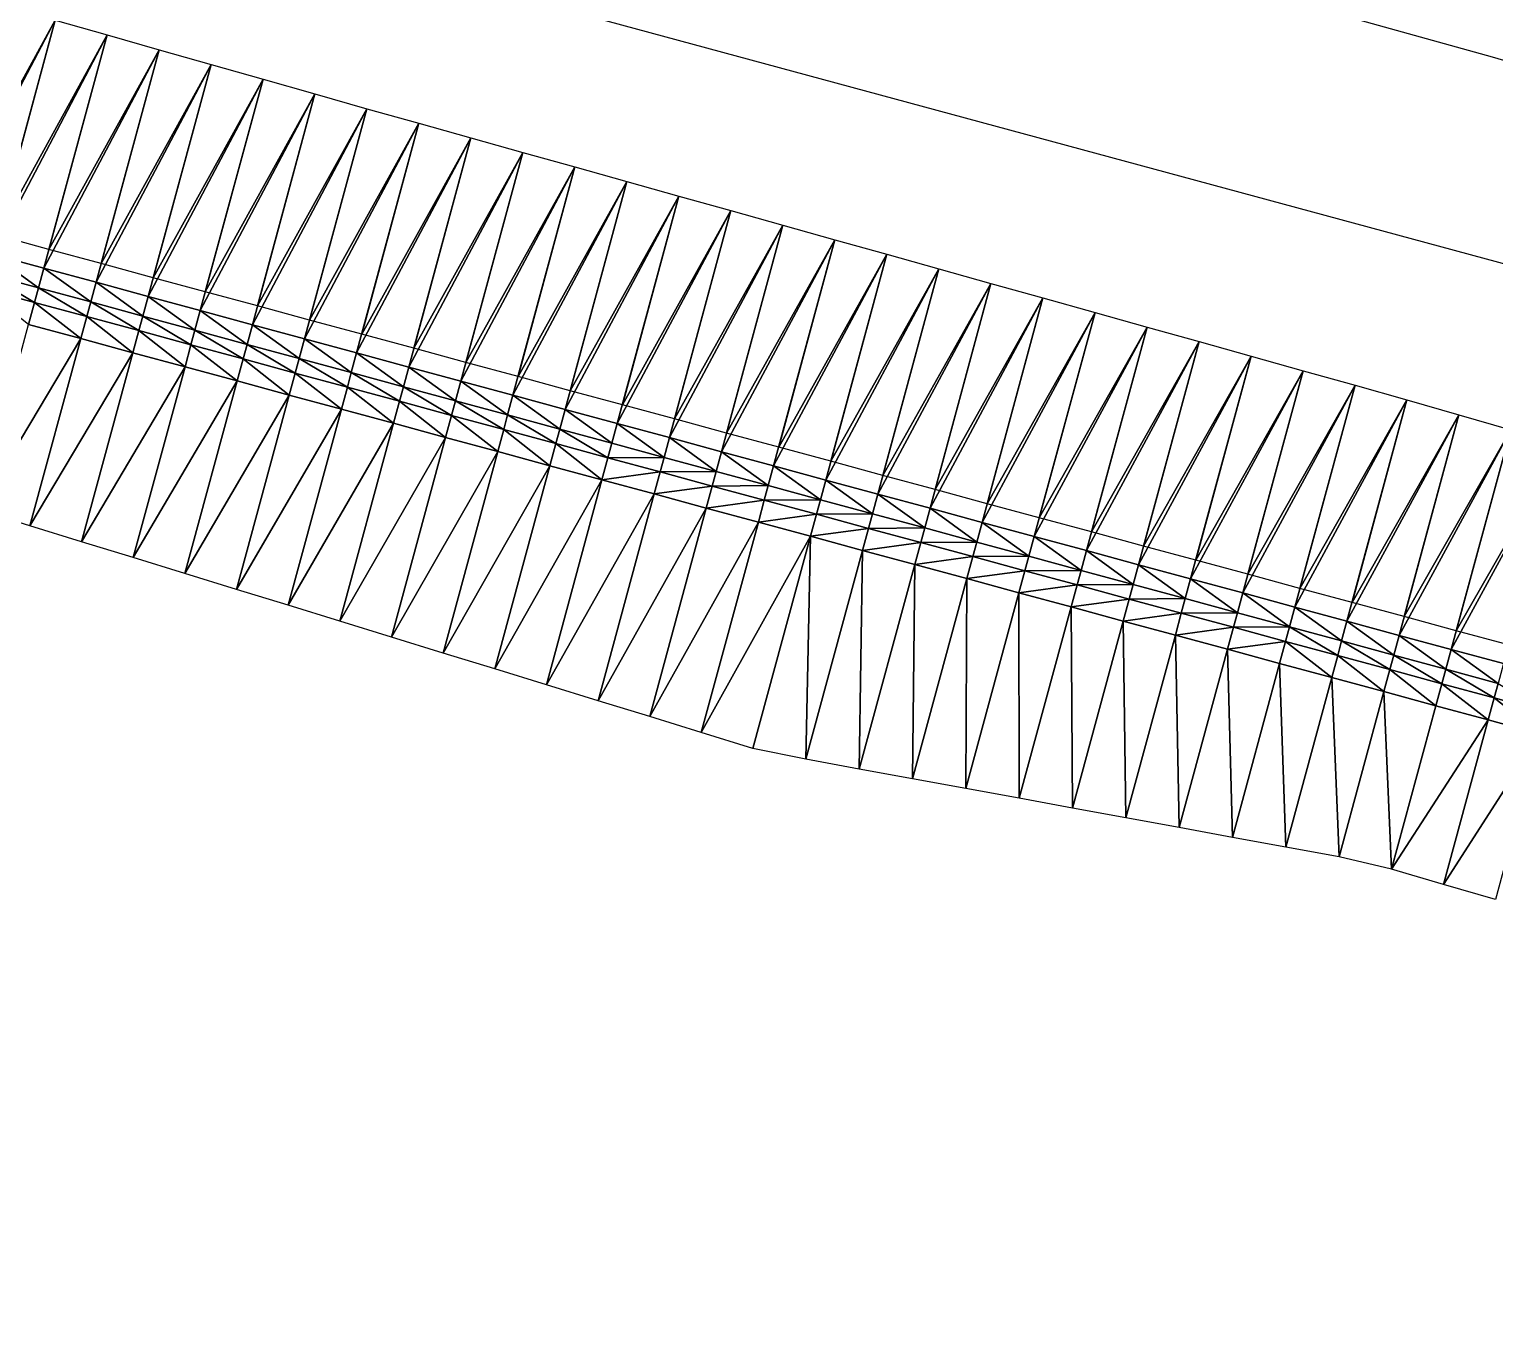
# Model space of a CAD drawing. Header units: metres. Extents: x 1882598 to 1885460, y 3171405 to 3171756.
# Drawn here: x 1883946.74 to 1883973.87, y 3171624.14 to 3171648.08 of the extents above; entities that cross this region are included whole.
import ezdxf

# ---------------------------------------------------------------- set-up
doc = ezdxf.new("R2010")
doc.units = ezdxf.units.M
doc.header["$MEASUREMENT"] = 0
doc.layers.add('00DR-R_HTA_Cl A', color=7, linetype='Continuous', true_color=0xcc0000)
doc.layers.add('Triangles surfaces projet', color=7, linetype='Continuous', true_color=0x848484)
doc.layers.add('Route - 27-28_RD561 IndG - Axe', color=1, linetype='Continuous')

msp = doc.modelspace()

# ---------------------------------------------------------------- linework, layer by layer
at = {"layer": '00DR-R_HTA_Cl A'}
msp.add_polyline3d([(1884140.277, 3171610.57, 149.882), (1884136.851, 3171603.855, 149.912), (1884134.819, 3171602.511, 149.943), (1884132.256, 3171602.571, 150.138), (1884128.626, 3171603.053, 150.295), (1884107.67, 3171608.875, 150.512), (1884091.849, 3171613.414, 150.792), (1884073.796, 3171618.552, 150.837), (1884047.812, 3171625.888, 151.097), (1884023.878, 3171632.74, 151.242), (1884015.443, 3171635.257, 151.2), (1884008.357, 3171637.466, 151.195), (1884002.02, 3171639.346, 151.252), (1883996.948, 3171640.747, 151.278), (1883973.83, 3171647.563, 151.576), (1883938.033, 3171657.516, 151.837), (1883928.705, 3171660.207, 152.712)], dxfattribs=at)
at = {"layer": 'Route - 27-28_RD561 IndG - Axe'}
msp.add_line((1883921.327, 3171658.024), (1884164.823, 3171592.026), dxfattribs=at)
at = {"layer": 'Triangles surfaces projet'}
for points in [[(1883945.075, 3171644.178, 151.781), (1883946.252, 3171648.52, 151.894), (1883947.214, 3171648.247, 151.886), (1883945.075, 3171644.178, 151.781)], [(1883947.214, 3171648.247, 152.236), (1883945.169, 3171644.524, 152.14), (1883946.252, 3171648.52, 152.244), (1883947.214, 3171648.247, 152.236)], [(1883945.075, 3171644.178, 151.781), (1883947.214, 3171648.247, 151.886), (1883946.041, 3171643.916, 151.774), (1883945.075, 3171644.178, 151.781)], [(1883946.134, 3171644.263, 152.133), (1883945.169, 3171644.524, 152.14), (1883947.214, 3171648.247, 152.236), (1883946.134, 3171644.263, 152.133)], [(1883946.041, 3171643.916, 151.774), (1883947.214, 3171648.247, 151.886), (1883948.177, 3171647.974, 151.879), (1883946.041, 3171643.916, 151.774)], [(1883948.177, 3171647.974, 152.229), (1883946.134, 3171644.263, 152.133), (1883947.214, 3171648.247, 152.236), (1883948.177, 3171647.974, 152.229)], [(1883947.006, 3171643.655, 151.767), (1883946.041, 3171643.916, 151.774), (1883948.177, 3171647.974, 151.879), (1883947.006, 3171643.655, 151.767)], [(1883947.1, 3171644.001, 152.126), (1883946.134, 3171644.263, 152.133), (1883948.177, 3171647.974, 152.229), (1883947.1, 3171644.001, 152.126)], [(1883948.177, 3171647.974, 151.879), (1883949.139, 3171647.701, 151.871), (1883947.006, 3171643.655, 151.767), (1883948.177, 3171647.974, 151.879)], [(1883949.139, 3171647.701, 152.221), (1883947.1, 3171644.001, 152.126), (1883948.177, 3171647.974, 152.229), (1883949.139, 3171647.701, 152.221)], [(1883947.006, 3171643.655, 151.767), (1883949.139, 3171647.701, 151.871), (1883947.971, 3171643.393, 151.76), (1883947.006, 3171643.655, 151.767)], [(1883948.065, 3171643.739, 152.119), (1883947.1, 3171644.001, 152.126), (1883949.139, 3171647.701, 152.221), (1883948.065, 3171643.739, 152.119)], [(1883947.971, 3171643.393, 151.76), (1883949.139, 3171647.701, 151.871), (1883950.101, 3171647.428, 151.864), (1883947.971, 3171643.393, 151.76)], [(1883950.101, 3171647.428, 152.214), (1883948.065, 3171643.739, 152.119), (1883949.139, 3171647.701, 152.221), (1883950.101, 3171647.428, 152.214)], [(1883948.936, 3171643.131, 151.753), (1883947.971, 3171643.393, 151.76), (1883950.101, 3171647.428, 151.864), (1883948.936, 3171643.131, 151.753)], [(1883949.03, 3171643.478, 152.112), (1883948.065, 3171643.739, 152.119), (1883950.101, 3171647.428, 152.214), (1883949.03, 3171643.478, 152.112)], [(1883948.936, 3171643.131, 151.753), (1883950.101, 3171647.428, 151.864), (1883951.063, 3171647.155, 151.857), (1883948.936, 3171643.131, 151.753)], [(1883951.063, 3171647.155, 152.207), (1883949.03, 3171643.478, 152.112), (1883950.101, 3171647.428, 152.214), (1883951.063, 3171647.155, 152.207)], [(1883948.936, 3171643.131, 151.753), (1883951.063, 3171647.155, 151.857), (1883949.901, 3171642.87, 151.746), (1883948.936, 3171643.131, 151.753)], [(1883949.995, 3171643.216, 152.105), (1883949.03, 3171643.478, 152.112), (1883951.063, 3171647.155, 152.207), (1883949.995, 3171643.216, 152.105)], [(1883949.901, 3171642.87, 151.746), (1883951.063, 3171647.155, 151.857), (1883952.025, 3171646.882, 151.849), (1883949.901, 3171642.87, 151.746)], [(1883952.025, 3171646.882, 152.199), (1883949.995, 3171643.216, 152.105), (1883951.063, 3171647.155, 152.207), (1883952.025, 3171646.882, 152.199)], [(1883950.866, 3171642.608, 151.739), (1883949.901, 3171642.87, 151.746), (1883952.025, 3171646.882, 151.849), (1883950.866, 3171642.608, 151.739)], [(1883950.96, 3171642.955, 152.098), (1883949.995, 3171643.216, 152.105), (1883952.025, 3171646.882, 152.199), (1883950.96, 3171642.955, 152.098)], [(1883952.987, 3171646.609, 151.842), (1883950.866, 3171642.608, 151.739), (1883952.025, 3171646.882, 151.849), (1883952.987, 3171646.609, 151.842)], [(1883952.987, 3171646.609, 152.192), (1883950.96, 3171642.955, 152.098), (1883952.025, 3171646.882, 152.199), (1883952.987, 3171646.609, 152.192)], [(1883952.987, 3171646.609, 151.842), (1883951.832, 3171642.347, 151.732), (1883950.866, 3171642.608, 151.739), (1883952.987, 3171646.609, 151.842)], [(1883951.926, 3171642.693, 152.091), (1883950.96, 3171642.955, 152.098), (1883952.987, 3171646.609, 152.192), (1883951.926, 3171642.693, 152.091)], [(1883952.987, 3171646.609, 151.842), (1883953.95, 3171646.34, 151.835), (1883951.832, 3171642.347, 151.732), (1883952.987, 3171646.609, 151.842)], [(1883953.95, 3171646.34, 152.185), (1883951.926, 3171642.693, 152.091), (1883952.987, 3171646.609, 152.192), (1883953.95, 3171646.34, 152.185)], [(1883953.95, 3171646.34, 151.835), (1883952.797, 3171642.085, 151.725), (1883951.832, 3171642.347, 151.732), (1883953.95, 3171646.34, 151.835)], [(1883952.891, 3171642.431, 152.083), (1883951.926, 3171642.693, 152.091), (1883953.95, 3171646.34, 152.185), (1883952.891, 3171642.431, 152.083)], [(1883954.913, 3171646.07, 151.827), (1883952.797, 3171642.085, 151.725), (1883953.95, 3171646.34, 151.835), (1883954.913, 3171646.07, 151.827)], [(1883954.913, 3171646.07, 152.177), (1883952.891, 3171642.431, 152.083), (1883953.95, 3171646.34, 152.185), (1883954.913, 3171646.07, 152.177)], [(1883953.762, 3171641.823, 151.717), (1883952.797, 3171642.085, 151.725), (1883954.913, 3171646.07, 151.827), (1883953.762, 3171641.823, 151.717)], [(1883953.856, 3171642.17, 152.076), (1883952.891, 3171642.431, 152.083), (1883954.913, 3171646.07, 152.177), (1883953.856, 3171642.17, 152.076)], [(1883955.876, 3171645.8, 151.82), (1883953.762, 3171641.823, 151.717), (1883954.913, 3171646.07, 151.827), (1883955.876, 3171645.8, 151.82)], [(1883955.876, 3171645.8, 152.17), (1883953.856, 3171642.17, 152.076), (1883954.913, 3171646.07, 152.177), (1883955.876, 3171645.8, 152.17)], [(1883953.762, 3171641.823, 151.717), (1883955.876, 3171645.8, 151.82), (1883954.727, 3171641.562, 151.71), (1883953.762, 3171641.823, 151.717)], [(1883954.821, 3171641.908, 152.069), (1883953.856, 3171642.17, 152.076), (1883955.876, 3171645.8, 152.17), (1883954.821, 3171641.908, 152.069)], [(1883954.727, 3171641.562, 151.71), (1883955.876, 3171645.8, 151.82), (1883956.839, 3171645.531, 151.813), (1883954.727, 3171641.562, 151.71)], [(1883956.839, 3171645.531, 152.163), (1883954.821, 3171641.908, 152.069), (1883955.876, 3171645.8, 152.17), (1883956.839, 3171645.531, 152.163)], [(1883955.692, 3171641.3, 151.703), (1883954.727, 3171641.562, 151.71), (1883956.839, 3171645.531, 151.813), (1883955.692, 3171641.3, 151.703)], [(1883955.786, 3171641.647, 152.062), (1883954.821, 3171641.908, 152.069), (1883956.839, 3171645.531, 152.163), (1883955.786, 3171641.647, 152.062)], [(1883956.839, 3171645.531, 151.813), (1883957.802, 3171645.261, 151.806), (1883955.692, 3171641.3, 151.703), (1883956.839, 3171645.531, 151.813)], [(1883957.802, 3171645.261, 152.156), (1883955.786, 3171641.647, 152.062), (1883956.839, 3171645.531, 152.163), (1883957.802, 3171645.261, 152.156)], [(1883956.657, 3171641.039, 151.696), (1883955.692, 3171641.3, 151.703), (1883957.802, 3171645.261, 151.806), (1883956.657, 3171641.039, 151.696)], [(1883956.751, 3171641.385, 152.055), (1883955.786, 3171641.647, 152.062), (1883957.802, 3171645.261, 152.156), (1883956.751, 3171641.385, 152.055)], [(1883957.802, 3171645.261, 151.806), (1883958.765, 3171644.991, 151.798), (1883956.657, 3171641.039, 151.696), (1883957.802, 3171645.261, 151.806)], [(1883958.765, 3171644.991, 152.148), (1883956.751, 3171641.385, 152.055), (1883957.802, 3171645.261, 152.156), (1883958.765, 3171644.991, 152.148)], [(1883958.765, 3171644.991, 151.798), (1883957.623, 3171640.777, 151.689), (1883956.657, 3171641.039, 151.696), (1883958.765, 3171644.991, 151.798)], [(1883957.717, 3171641.123, 152.048), (1883956.751, 3171641.385, 152.055), (1883958.765, 3171644.991, 152.148), (1883957.717, 3171641.123, 152.048)], [(1883957.623, 3171640.777, 151.689), (1883958.765, 3171644.991, 151.798), (1883959.728, 3171644.722, 151.791), (1883957.623, 3171640.777, 151.689)], [(1883959.728, 3171644.722, 152.141), (1883957.717, 3171641.123, 152.048), (1883958.765, 3171644.991, 152.148), (1883959.728, 3171644.722, 152.141)], [(1883958.588, 3171640.515, 151.682), (1883957.623, 3171640.777, 151.689), (1883959.728, 3171644.722, 151.791), (1883958.588, 3171640.515, 151.682)], [(1883958.682, 3171640.862, 152.041), (1883957.717, 3171641.123, 152.048), (1883959.728, 3171644.722, 152.141), (1883958.682, 3171640.862, 152.041)], [(1883960.691, 3171644.452, 151.784), (1883958.588, 3171640.515, 151.682), (1883959.728, 3171644.722, 151.791), (1883960.691, 3171644.452, 151.784)], [(1883960.691, 3171644.452, 152.134), (1883958.682, 3171640.862, 152.041), (1883959.728, 3171644.722, 152.141), (1883960.691, 3171644.452, 152.134)], [(1883959.553, 3171640.254, 151.675), (1883958.588, 3171640.515, 151.682), (1883960.691, 3171644.452, 151.784), (1883959.553, 3171640.254, 151.675)], [(1883959.647, 3171640.6, 152.034), (1883958.682, 3171640.862, 152.041), (1883960.691, 3171644.452, 152.134), (1883959.647, 3171640.6, 152.034)], [(1883959.553, 3171640.254, 151.675), (1883960.691, 3171644.452, 151.784), (1883961.654, 3171644.182, 151.776), (1883959.553, 3171640.254, 151.675)], [(1883961.654, 3171644.182, 152.126), (1883959.647, 3171640.6, 152.034), (1883960.691, 3171644.452, 152.134), (1883961.654, 3171644.182, 152.126)], [(1883960.518, 3171639.992, 151.668), (1883959.553, 3171640.254, 151.675), (1883961.654, 3171644.182, 151.776), (1883960.518, 3171639.992, 151.668)], [(1883960.612, 3171640.339, 152.027), (1883959.647, 3171640.6, 152.034), (1883961.654, 3171644.182, 152.126), (1883960.612, 3171640.339, 152.027)], [(1883961.654, 3171644.182, 151.776), (1883962.617, 3171643.913, 151.769), (1883960.518, 3171639.992, 151.668), (1883961.654, 3171644.182, 151.776)], [(1883962.617, 3171643.913, 152.119), (1883960.612, 3171640.339, 152.027), (1883961.654, 3171644.182, 152.126), (1883962.617, 3171643.913, 152.119)], [(1883946.041, 3171643.916, 151.774), (1883946.907, 3171643.289, 151.757), (1883945.942, 3171643.551, 151.765), (1883946.041, 3171643.916, 151.774)], [(1883947.006, 3171643.655, 151.767), (1883946.907, 3171643.289, 151.757), (1883946.041, 3171643.916, 151.774), (1883947.006, 3171643.655, 151.767)], [(1883960.518, 3171639.992, 151.668), (1883962.617, 3171643.913, 151.769), (1883961.483, 3171639.73, 151.661), (1883960.518, 3171639.992, 151.668)], [(1883961.577, 3171640.077, 152.02), (1883960.612, 3171640.339, 152.027), (1883962.617, 3171643.913, 152.119), (1883961.577, 3171640.077, 152.02)], [(1883961.483, 3171639.73, 151.661), (1883962.617, 3171643.913, 151.769), (1883963.58, 3171643.643, 151.762), (1883961.483, 3171639.73, 151.661)], [(1883963.58, 3171643.643, 152.112), (1883961.577, 3171640.077, 152.02), (1883962.617, 3171643.913, 152.119), (1883963.58, 3171643.643, 152.112)], [(1883946.907, 3171643.289, 151.757), (1883947.006, 3171643.655, 151.767), (1883947.872, 3171643.028, 151.75), (1883946.907, 3171643.289, 151.757)], [(1883947.971, 3171643.393, 151.76), (1883947.872, 3171643.028, 151.75), (1883947.006, 3171643.655, 151.767), (1883947.971, 3171643.393, 151.76)], [(1883963.58, 3171643.643, 151.762), (1883962.449, 3171639.469, 151.654), (1883961.483, 3171639.73, 151.661), (1883963.58, 3171643.643, 151.762)], [(1883962.542, 3171639.815, 152.013), (1883961.577, 3171640.077, 152.02), (1883963.58, 3171643.643, 152.112), (1883962.542, 3171639.815, 152.013)], [(1883963.58, 3171643.643, 151.762), (1883964.543, 3171643.373, 151.755), (1883962.449, 3171639.469, 151.654), (1883963.58, 3171643.643, 151.762)], [(1883964.543, 3171643.373, 152.105), (1883962.542, 3171639.815, 152.013), (1883963.58, 3171643.643, 152.112), (1883964.543, 3171643.373, 152.105)], [(1883945.869, 3171643.281, 152.044), (1883945.942, 3171643.551, 151.765), (1883946.834, 3171643.02, 152.037), (1883945.869, 3171643.281, 152.044)], [(1883946.907, 3171643.289, 151.757), (1883946.834, 3171643.02, 152.037), (1883945.942, 3171643.551, 151.765), (1883946.907, 3171643.289, 151.757)], [(1883946.907, 3171643.289, 151.757), (1883947.799, 3171642.758, 152.03), (1883946.834, 3171643.02, 152.037), (1883946.907, 3171643.289, 151.757)], [(1883947.799, 3171642.758, 152.03), (1883946.907, 3171643.289, 151.757), (1883947.872, 3171643.028, 151.75), (1883947.799, 3171642.758, 152.03)], [(1883947.971, 3171643.393, 151.76), (1883948.837, 3171642.766, 151.743), (1883947.872, 3171643.028, 151.75), (1883947.971, 3171643.393, 151.76)], [(1883948.837, 3171642.766, 151.743), (1883947.971, 3171643.393, 151.76), (1883948.936, 3171643.131, 151.753), (1883948.837, 3171642.766, 151.743)], [(1883963.414, 3171639.207, 151.647), (1883962.449, 3171639.469, 151.654), (1883964.543, 3171643.373, 151.755), (1883963.414, 3171639.207, 151.647)], [(1883963.508, 3171639.554, 152.006), (1883962.542, 3171639.815, 152.013), (1883964.543, 3171643.373, 152.105), (1883963.508, 3171639.554, 152.006)], [(1883964.543, 3171643.373, 151.755), (1883965.506, 3171643.104, 151.747), (1883963.414, 3171639.207, 151.647), (1883964.543, 3171643.373, 151.755)], [(1883965.506, 3171643.104, 152.097), (1883963.508, 3171639.554, 152.006), (1883964.543, 3171643.373, 152.105), (1883965.506, 3171643.104, 152.097)], [(1883945.869, 3171643.281, 152.044), (1883946.834, 3171643.02, 152.037), (1883946.723, 3171642.612, 152.318), (1883945.869, 3171643.281, 152.044)], [(1883947.688, 3171642.35, 152.311), (1883946.723, 3171642.612, 152.318), (1883946.834, 3171643.02, 152.037), (1883947.688, 3171642.35, 152.311)], [(1883947.688, 3171642.35, 152.311), (1883946.834, 3171643.02, 152.037), (1883947.799, 3171642.758, 152.03), (1883947.688, 3171642.35, 152.311)], [(1883948.764, 3171642.497, 152.023), (1883947.799, 3171642.758, 152.03), (1883947.872, 3171643.028, 151.75), (1883948.764, 3171642.497, 152.023)], [(1883948.764, 3171642.497, 152.023), (1883947.872, 3171643.028, 151.75), (1883948.837, 3171642.766, 151.743), (1883948.764, 3171642.497, 152.023)], [(1883949.802, 3171642.505, 151.736), (1883948.837, 3171642.766, 151.743), (1883948.936, 3171643.131, 151.753), (1883949.802, 3171642.505, 151.736)], [(1883949.901, 3171642.87, 151.746), (1883949.802, 3171642.505, 151.736), (1883948.936, 3171643.131, 151.753), (1883949.901, 3171642.87, 151.746)], [(1883963.414, 3171639.207, 151.647), (1883965.506, 3171643.104, 151.747), (1883964.379, 3171638.946, 151.64), (1883963.414, 3171639.207, 151.647)], [(1883964.473, 3171639.292, 151.999), (1883963.508, 3171639.554, 152.006), (1883965.506, 3171643.104, 152.097), (1883964.473, 3171639.292, 151.999)], [(1883965.506, 3171643.104, 151.747), (1883966.469, 3171642.834, 151.74), (1883964.379, 3171638.946, 151.64), (1883965.506, 3171643.104, 151.747)], [(1883966.469, 3171642.834, 152.09), (1883964.473, 3171639.292, 151.999), (1883965.506, 3171643.104, 152.097), (1883966.469, 3171642.834, 152.09)], [(1883947.688, 3171642.35, 152.311), (1883947.799, 3171642.758, 152.03), (1883948.653, 3171642.089, 152.304), (1883947.688, 3171642.35, 152.311)], [(1883948.653, 3171642.089, 152.304), (1883947.799, 3171642.758, 152.03), (1883948.764, 3171642.497, 152.023), (1883948.653, 3171642.089, 152.304)], [(1883949.729, 3171642.235, 152.015), (1883948.764, 3171642.497, 152.023), (1883948.837, 3171642.766, 151.743), (1883949.729, 3171642.235, 152.015)], [(1883949.729, 3171642.235, 152.015), (1883948.837, 3171642.766, 151.743), (1883949.802, 3171642.505, 151.736), (1883949.729, 3171642.235, 152.015)], [(1883949.802, 3171642.505, 151.736), (1883949.901, 3171642.87, 151.746), (1883950.767, 3171642.243, 151.729), (1883949.802, 3171642.505, 151.736)], [(1883949.901, 3171642.87, 151.746), (1883950.866, 3171642.608, 151.739), (1883950.767, 3171642.243, 151.729), (1883949.901, 3171642.87, 151.746)], [(1883966.469, 3171642.834, 151.74), (1883965.344, 3171638.684, 151.633), (1883964.379, 3171638.946, 151.64), (1883966.469, 3171642.834, 151.74)], [(1883965.438, 3171639.031, 151.992), (1883964.473, 3171639.292, 151.999), (1883966.469, 3171642.834, 152.09), (1883965.438, 3171639.031, 151.992)], [(1883967.432, 3171642.564, 151.733), (1883965.344, 3171638.684, 151.633), (1883966.469, 3171642.834, 151.74), (1883967.432, 3171642.564, 151.733)], [(1883967.432, 3171642.564, 152.083), (1883965.438, 3171639.031, 151.992), (1883966.469, 3171642.834, 152.09), (1883967.432, 3171642.564, 152.083)], [(1883945.792, 3171639.176, 154.687), (1883946.723, 3171642.612, 152.318), (1883947.688, 3171642.35, 152.311), (1883945.792, 3171639.176, 154.687)], [(1883948.653, 3171642.089, 152.304), (1883948.764, 3171642.497, 152.023), (1883949.619, 3171641.827, 152.297), (1883948.653, 3171642.089, 152.304)], [(1883949.729, 3171642.235, 152.015), (1883949.619, 3171641.827, 152.297), (1883948.764, 3171642.497, 152.023), (1883949.729, 3171642.235, 152.015)], [(1883949.802, 3171642.505, 151.736), (1883950.694, 3171641.974, 152.008), (1883949.729, 3171642.235, 152.015), (1883949.802, 3171642.505, 151.736)], [(1883950.694, 3171641.974, 152.008), (1883949.802, 3171642.505, 151.736), (1883950.767, 3171642.243, 151.729), (1883950.694, 3171641.974, 152.008)], [(1883951.733, 3171641.981, 151.722), (1883950.767, 3171642.243, 151.729), (1883950.866, 3171642.608, 151.739), (1883951.733, 3171641.981, 151.722)], [(1883950.866, 3171642.608, 151.739), (1883951.832, 3171642.347, 151.732), (1883951.733, 3171641.981, 151.722), (1883950.866, 3171642.608, 151.739)], [(1883965.344, 3171638.684, 151.633), (1883967.432, 3171642.564, 151.733), (1883966.309, 3171638.422, 151.625), (1883965.344, 3171638.684, 151.633)], [(1883966.403, 3171638.769, 151.984), (1883965.438, 3171639.031, 151.992), (1883967.432, 3171642.564, 152.083), (1883966.403, 3171638.769, 151.984)], [(1883967.432, 3171642.564, 151.733), (1883968.395, 3171642.295, 151.725), (1883966.309, 3171638.422, 151.625), (1883967.432, 3171642.564, 151.733)], [(1883968.395, 3171642.295, 152.075), (1883966.403, 3171638.769, 151.984), (1883967.432, 3171642.564, 152.083), (1883968.395, 3171642.295, 152.075)], [(1883947.688, 3171642.35, 152.311), (1883946.748, 3171638.882, 154.703), (1883945.792, 3171639.176, 154.687), (1883947.688, 3171642.35, 152.311)], [(1883947.688, 3171642.35, 152.311), (1883948.653, 3171642.089, 152.304), (1883946.748, 3171638.882, 154.703), (1883947.688, 3171642.35, 152.311)], [(1883950.584, 3171641.565, 152.29), (1883949.619, 3171641.827, 152.297), (1883949.729, 3171642.235, 152.015), (1883950.584, 3171641.565, 152.29)], [(1883949.729, 3171642.235, 152.015), (1883950.694, 3171641.974, 152.008), (1883950.584, 3171641.565, 152.29), (1883949.729, 3171642.235, 152.015)], [(1883950.694, 3171641.974, 152.008), (1883950.767, 3171642.243, 151.729), (1883951.66, 3171641.712, 152.001), (1883950.694, 3171641.974, 152.008)], [(1883950.767, 3171642.243, 151.729), (1883951.733, 3171641.981, 151.722), (1883951.66, 3171641.712, 152.001), (1883950.767, 3171642.243, 151.729)], [(1883952.698, 3171641.72, 151.715), (1883951.733, 3171641.981, 151.722), (1883951.832, 3171642.347, 151.732), (1883952.698, 3171641.72, 151.715)], [(1883951.832, 3171642.347, 151.732), (1883952.797, 3171642.085, 151.725), (1883952.698, 3171641.72, 151.715), (1883951.832, 3171642.347, 151.732)], [(1883968.395, 3171642.295, 151.725), (1883967.274, 3171638.161, 151.618), (1883966.309, 3171638.422, 151.625), (1883968.395, 3171642.295, 151.725)], [(1883967.368, 3171638.507, 151.977), (1883966.403, 3171638.769, 151.984), (1883968.395, 3171642.295, 152.075), (1883967.368, 3171638.507, 151.977)], [(1883969.358, 3171642.025, 151.718), (1883967.274, 3171638.161, 151.618), (1883968.395, 3171642.295, 151.725), (1883969.358, 3171642.025, 151.718)], [(1883969.358, 3171642.025, 152.068), (1883967.368, 3171638.507, 151.977), (1883968.395, 3171642.295, 152.075), (1883969.358, 3171642.025, 152.068)], [(1883947.704, 3171638.587, 154.718), (1883946.748, 3171638.882, 154.703), (1883948.653, 3171642.089, 152.304), (1883947.704, 3171638.587, 154.718)], [(1883949.619, 3171641.827, 152.297), (1883947.704, 3171638.587, 154.718), (1883948.653, 3171642.089, 152.304), (1883949.619, 3171641.827, 152.297)], [(1883951.549, 3171641.304, 152.283), (1883950.584, 3171641.565, 152.29), (1883950.694, 3171641.974, 152.008), (1883951.549, 3171641.304, 152.283)], [(1883951.549, 3171641.304, 152.283), (1883950.694, 3171641.974, 152.008), (1883951.66, 3171641.712, 152.001), (1883951.549, 3171641.304, 152.283)], [(1883952.625, 3171641.45, 151.994), (1883951.66, 3171641.712, 152.001), (1883951.733, 3171641.981, 151.722), (1883952.625, 3171641.45, 151.994)], [(1883952.625, 3171641.45, 151.994), (1883951.733, 3171641.981, 151.722), (1883952.698, 3171641.72, 151.715), (1883952.625, 3171641.45, 151.994)], [(1883953.663, 3171641.458, 151.708), (1883952.698, 3171641.72, 151.715), (1883952.797, 3171642.085, 151.725), (1883953.663, 3171641.458, 151.708)], [(1883952.797, 3171642.085, 151.725), (1883953.762, 3171641.823, 151.717), (1883953.663, 3171641.458, 151.708), (1883952.797, 3171642.085, 151.725)], [(1883967.274, 3171638.161, 151.618), (1883969.358, 3171642.025, 151.718), (1883968.24, 3171637.899, 151.611), (1883967.274, 3171638.161, 151.618)], [(1883968.333, 3171638.246, 151.97), (1883967.368, 3171638.507, 151.977), (1883969.358, 3171642.025, 152.068), (1883968.333, 3171638.246, 151.97)], [(1883969.358, 3171642.025, 151.718), (1883970.321, 3171641.755, 151.711), (1883968.24, 3171637.899, 151.611), (1883969.358, 3171642.025, 151.718)], [(1883970.321, 3171641.755, 152.061), (1883968.333, 3171638.246, 151.97), (1883969.358, 3171642.025, 152.068), (1883970.321, 3171641.755, 152.061)], [(1883949.619, 3171641.827, 152.297), (1883948.661, 3171638.292, 154.734), (1883947.704, 3171638.587, 154.718), (1883949.619, 3171641.827, 152.297)], [(1883950.584, 3171641.565, 152.29), (1883948.661, 3171638.292, 154.734), (1883949.619, 3171641.827, 152.297), (1883950.584, 3171641.565, 152.29)], [(1883952.514, 3171641.042, 152.276), (1883951.549, 3171641.304, 152.283), (1883951.66, 3171641.712, 152.001), (1883952.514, 3171641.042, 152.276)], [(1883952.625, 3171641.45, 151.994), (1883952.514, 3171641.042, 152.276), (1883951.66, 3171641.712, 152.001), (1883952.625, 3171641.45, 151.994)], [(1883952.625, 3171641.45, 151.994), (1883952.698, 3171641.72, 151.715), (1883953.59, 3171641.189, 151.987), (1883952.625, 3171641.45, 151.994)], [(1883953.59, 3171641.189, 151.987), (1883952.698, 3171641.72, 151.715), (1883953.663, 3171641.458, 151.708), (1883953.59, 3171641.189, 151.987)], [(1883953.663, 3171641.458, 151.708), (1883953.762, 3171641.823, 151.717), (1883954.628, 3171641.197, 151.701), (1883953.663, 3171641.458, 151.708)], [(1883954.727, 3171641.562, 151.71), (1883954.628, 3171641.197, 151.701), (1883953.762, 3171641.823, 151.717), (1883954.727, 3171641.562, 151.71)], [(1883968.24, 3171637.899, 151.611), (1883970.321, 3171641.755, 151.711), (1883969.205, 3171637.638, 151.604), (1883968.24, 3171637.899, 151.611)], [(1883969.299, 3171637.984, 151.963), (1883968.333, 3171638.246, 151.97), (1883970.321, 3171641.755, 152.061), (1883969.299, 3171637.984, 151.963)], [(1883971.284, 3171641.486, 151.704), (1883969.205, 3171637.638, 151.604), (1883970.321, 3171641.755, 151.711), (1883971.284, 3171641.486, 151.704)], [(1883971.284, 3171641.486, 152.054), (1883969.299, 3171637.984, 151.963), (1883970.321, 3171641.755, 152.061), (1883971.284, 3171641.486, 152.054)], [(1883948.661, 3171638.292, 154.734), (1883950.584, 3171641.565, 152.29), (1883949.617, 3171637.998, 154.75), (1883948.661, 3171638.292, 154.734)], [(1883951.549, 3171641.304, 152.283), (1883949.617, 3171637.998, 154.75), (1883950.584, 3171641.565, 152.29), (1883951.549, 3171641.304, 152.283)], [(1883953.479, 3171640.781, 152.269), (1883952.514, 3171641.042, 152.276), (1883952.625, 3171641.45, 151.994), (1883953.479, 3171640.781, 152.269)], [(1883952.625, 3171641.45, 151.994), (1883953.59, 3171641.189, 151.987), (1883953.479, 3171640.781, 152.269), (1883952.625, 3171641.45, 151.994)], [(1883953.663, 3171641.458, 151.708), (1883954.555, 3171640.927, 151.98), (1883953.59, 3171641.189, 151.987), (1883953.663, 3171641.458, 151.708)], [(1883953.663, 3171641.458, 151.708), (1883954.628, 3171641.197, 151.701), (1883954.555, 3171640.927, 151.98), (1883953.663, 3171641.458, 151.708)], [(1883954.628, 3171641.197, 151.701), (1883954.727, 3171641.562, 151.71), (1883955.593, 3171640.935, 151.694), (1883954.628, 3171641.197, 151.701)], [(1883955.593, 3171640.935, 151.694), (1883954.727, 3171641.562, 151.71), (1883955.692, 3171641.3, 151.703), (1883955.593, 3171640.935, 151.694)], [(1883970.17, 3171637.376, 151.597), (1883969.205, 3171637.638, 151.604), (1883971.284, 3171641.486, 151.704), (1883970.17, 3171637.376, 151.597)], [(1883970.264, 3171637.723, 151.956), (1883969.299, 3171637.984, 151.963), (1883971.284, 3171641.486, 152.054), (1883970.264, 3171637.723, 151.956)], [(1883972.246, 3171641.213, 151.696), (1883970.17, 3171637.376, 151.597), (1883971.284, 3171641.486, 151.704), (1883972.246, 3171641.213, 151.696)], [(1883972.246, 3171641.213, 152.046), (1883970.264, 3171637.723, 151.956), (1883971.284, 3171641.486, 152.054), (1883972.246, 3171641.213, 152.046)], [(1883951.549, 3171641.304, 152.283), (1883950.573, 3171637.703, 154.766), (1883949.617, 3171637.998, 154.75), (1883951.549, 3171641.304, 152.283)], [(1883950.573, 3171637.703, 154.766), (1883951.549, 3171641.304, 152.283), (1883952.514, 3171641.042, 152.276), (1883950.573, 3171637.703, 154.766)], [(1883953.59, 3171641.189, 151.987), (1883954.445, 3171640.519, 152.261), (1883953.479, 3171640.781, 152.269), (1883953.59, 3171641.189, 151.987)], [(1883954.445, 3171640.519, 152.261), (1883953.59, 3171641.189, 151.987), (1883954.555, 3171640.927, 151.98), (1883954.445, 3171640.519, 152.261)], [(1883954.555, 3171640.927, 151.98), (1883954.628, 3171641.197, 151.701), (1883955.52, 3171640.666, 151.973), (1883954.555, 3171640.927, 151.98)], [(1883955.52, 3171640.666, 151.973), (1883954.628, 3171641.197, 151.701), (1883955.593, 3171640.935, 151.694), (1883955.52, 3171640.666, 151.973)], [(1883955.593, 3171640.935, 151.694), (1883955.692, 3171641.3, 151.703), (1883956.559, 3171640.673, 151.687), (1883955.593, 3171640.935, 151.694)], [(1883956.657, 3171641.039, 151.696), (1883956.559, 3171640.673, 151.687), (1883955.692, 3171641.3, 151.703), (1883956.657, 3171641.039, 151.696)], [(1883971.135, 3171637.114, 151.59), (1883970.17, 3171637.376, 151.597), (1883972.246, 3171641.213, 151.696), (1883971.135, 3171637.114, 151.59)], [(1883971.229, 3171637.461, 151.949), (1883970.264, 3171637.723, 151.956), (1883972.246, 3171641.213, 152.046), (1883971.229, 3171637.461, 151.949)], [(1883971.135, 3171637.114, 151.59), (1883972.246, 3171641.213, 151.696), (1883973.207, 3171640.935, 151.689), (1883971.135, 3171637.114, 151.59)], [(1883973.207, 3171640.935, 152.039), (1883971.229, 3171637.461, 151.949), (1883972.246, 3171641.213, 152.046), (1883973.207, 3171640.935, 152.039)], [(1883952.514, 3171641.042, 152.276), (1883951.529, 3171637.409, 154.781), (1883950.573, 3171637.703, 154.766), (1883952.514, 3171641.042, 152.276)], [(1883952.514, 3171641.042, 152.276), (1883953.479, 3171640.781, 152.269), (1883951.529, 3171637.409, 154.781), (1883952.514, 3171641.042, 152.276)], [(1883954.445, 3171640.519, 152.261), (1883954.555, 3171640.927, 151.98), (1883955.41, 3171640.257, 152.254), (1883954.445, 3171640.519, 152.261)], [(1883954.555, 3171640.927, 151.98), (1883955.52, 3171640.666, 151.973), (1883955.41, 3171640.257, 152.254), (1883954.555, 3171640.927, 151.98)], [(1883955.52, 3171640.666, 151.973), (1883955.593, 3171640.935, 151.694), (1883956.485, 3171640.404, 151.966), (1883955.52, 3171640.666, 151.973)], [(1883956.559, 3171640.673, 151.687), (1883956.485, 3171640.404, 151.966), (1883955.593, 3171640.935, 151.694), (1883956.559, 3171640.673, 151.687)], [(1883957.524, 3171640.412, 151.68), (1883956.559, 3171640.673, 151.687), (1883956.657, 3171641.039, 151.696), (1883957.524, 3171640.412, 151.68)], [(1883957.524, 3171640.412, 151.68), (1883956.657, 3171641.039, 151.696), (1883957.623, 3171640.777, 151.689), (1883957.524, 3171640.412, 151.68)], [(1883971.135, 3171637.114, 151.59), (1883973.207, 3171640.935, 151.689), (1883972.1, 3171636.853, 151.583), (1883971.135, 3171637.114, 151.59)], [(1883972.194, 3171637.199, 151.942), (1883971.229, 3171637.461, 151.949), (1883973.207, 3171640.935, 152.039), (1883972.194, 3171637.199, 151.942)], [(1883974.168, 3171640.658, 151.681), (1883972.1, 3171636.853, 151.583), (1883973.207, 3171640.935, 151.689), (1883974.168, 3171640.658, 151.681)], [(1883974.168, 3171640.658, 152.031), (1883972.194, 3171637.199, 151.942), (1883973.207, 3171640.935, 152.039), (1883974.168, 3171640.658, 152.031)], [(1883952.486, 3171637.114, 154.797), (1883951.529, 3171637.409, 154.781), (1883953.479, 3171640.781, 152.269), (1883952.486, 3171637.114, 154.797)], [(1883954.445, 3171640.519, 152.261), (1883952.486, 3171637.114, 154.797), (1883953.479, 3171640.781, 152.269), (1883954.445, 3171640.519, 152.261)], [(1883956.375, 3171639.996, 152.247), (1883955.41, 3171640.257, 152.254), (1883955.52, 3171640.666, 151.973), (1883956.375, 3171639.996, 152.247)], [(1883955.52, 3171640.666, 151.973), (1883956.485, 3171640.404, 151.966), (1883956.375, 3171639.996, 152.247), (1883955.52, 3171640.666, 151.973)], [(1883956.485, 3171640.404, 151.966), (1883956.559, 3171640.673, 151.687), (1883957.451, 3171640.142, 151.959), (1883956.485, 3171640.404, 151.966)], [(1883957.451, 3171640.142, 151.959), (1883956.559, 3171640.673, 151.687), (1883957.524, 3171640.412, 151.68), (1883957.451, 3171640.142, 151.959)], [(1883957.524, 3171640.412, 151.68), (1883957.623, 3171640.777, 151.689), (1883958.489, 3171640.15, 151.673), (1883957.524, 3171640.412, 151.68)], [(1883958.588, 3171640.515, 151.682), (1883958.489, 3171640.15, 151.673), (1883957.623, 3171640.777, 151.689), (1883958.588, 3171640.515, 151.682)], [(1883974.168, 3171640.658, 151.681), (1883973.065, 3171636.591, 151.576), (1883972.1, 3171636.853, 151.583), (1883974.168, 3171640.658, 151.681)], [(1883973.159, 3171636.938, 151.935), (1883972.194, 3171637.199, 151.942), (1883974.168, 3171640.658, 152.031), (1883973.159, 3171636.938, 151.935)], [(1883974.168, 3171640.658, 151.681), (1883975.129, 3171640.38, 151.674), (1883973.065, 3171636.591, 151.576), (1883974.168, 3171640.658, 151.681)], [(1883975.129, 3171640.38, 152.024), (1883973.159, 3171636.938, 151.935), (1883974.168, 3171640.658, 152.031), (1883975.129, 3171640.38, 152.024)], [(1883954.445, 3171640.519, 152.261), (1883953.442, 3171636.82, 154.813), (1883952.486, 3171637.114, 154.797), (1883954.445, 3171640.519, 152.261)], [(1883954.445, 3171640.519, 152.261), (1883955.41, 3171640.257, 152.254), (1883953.442, 3171636.82, 154.813), (1883954.445, 3171640.519, 152.261)], [(1883956.375, 3171639.996, 152.247), (1883956.485, 3171640.404, 151.966), (1883957.34, 3171639.734, 152.24), (1883956.375, 3171639.996, 152.247)], [(1883956.485, 3171640.404, 151.966), (1883957.451, 3171640.142, 151.959), (1883957.34, 3171639.734, 152.24), (1883956.485, 3171640.404, 151.966)], [(1883957.524, 3171640.412, 151.68), (1883958.489, 3171640.15, 151.673), (1883957.451, 3171640.142, 151.959), (1883957.524, 3171640.412, 151.68)], [(1883958.588, 3171640.515, 151.682), (1883959.454, 3171639.889, 151.666), (1883958.489, 3171640.15, 151.673), (1883958.588, 3171640.515, 151.682)], [(1883959.553, 3171640.254, 151.675), (1883959.454, 3171639.889, 151.666), (1883958.588, 3171640.515, 151.682), (1883959.553, 3171640.254, 151.675)], [(1883975.129, 3171640.38, 151.674), (1883974.031, 3171636.33, 151.569), (1883973.065, 3171636.591, 151.576), (1883975.129, 3171640.38, 151.674)], [(1883974.125, 3171636.676, 151.928), (1883973.159, 3171636.938, 151.935), (1883975.129, 3171640.38, 152.024), (1883974.125, 3171636.676, 151.928)], [(1883954.398, 3171636.525, 154.828), (1883953.442, 3171636.82, 154.813), (1883955.41, 3171640.257, 152.254), (1883954.398, 3171636.525, 154.828)], [(1883954.398, 3171636.525, 154.828), (1883955.41, 3171640.257, 152.254), (1883956.375, 3171639.996, 152.247), (1883954.398, 3171636.525, 154.828)], [(1883957.34, 3171639.734, 152.24), (1883957.451, 3171640.142, 151.959), (1883958.416, 3171639.881, 151.952), (1883957.34, 3171639.734, 152.24)], [(1883958.416, 3171639.881, 151.952), (1883957.451, 3171640.142, 151.959), (1883958.489, 3171640.15, 151.673), (1883958.416, 3171639.881, 151.952)], [(1883958.416, 3171639.881, 151.952), (1883958.489, 3171640.15, 151.673), (1883959.454, 3171639.889, 151.666), (1883958.416, 3171639.881, 151.952)], [(1883960.419, 3171639.627, 151.658), (1883959.454, 3171639.889, 151.666), (1883959.553, 3171640.254, 151.675), (1883960.419, 3171639.627, 151.658)], [(1883960.419, 3171639.627, 151.658), (1883959.553, 3171640.254, 151.675), (1883960.518, 3171639.992, 151.668), (1883960.419, 3171639.627, 151.658)], [(1883955.354, 3171636.23, 154.844), (1883954.398, 3171636.525, 154.828), (1883956.375, 3171639.996, 152.247), (1883955.354, 3171636.23, 154.844)], [(1883957.34, 3171639.734, 152.24), (1883955.354, 3171636.23, 154.844), (1883956.375, 3171639.996, 152.247), (1883957.34, 3171639.734, 152.24)], [(1883958.416, 3171639.881, 151.952), (1883958.305, 3171639.473, 152.233), (1883957.34, 3171639.734, 152.24), (1883958.416, 3171639.881, 151.952)], [(1883958.305, 3171639.473, 152.233), (1883958.416, 3171639.881, 151.952), (1883959.381, 3171639.619, 151.945), (1883958.305, 3171639.473, 152.233)], [(1883959.454, 3171639.889, 151.666), (1883959.381, 3171639.619, 151.945), (1883958.416, 3171639.881, 151.952), (1883959.454, 3171639.889, 151.666)], [(1883960.419, 3171639.627, 151.658), (1883959.381, 3171639.619, 151.945), (1883959.454, 3171639.889, 151.666), (1883960.419, 3171639.627, 151.658)], [(1883960.419, 3171639.627, 151.658), (1883960.518, 3171639.992, 151.668), (1883961.384, 3171639.365, 151.651), (1883960.419, 3171639.627, 151.658)], [(1883961.483, 3171639.73, 151.661), (1883961.384, 3171639.365, 151.651), (1883960.518, 3171639.992, 151.668), (1883961.483, 3171639.73, 151.661)], [(1883956.311, 3171635.936, 154.86), (1883955.354, 3171636.23, 154.844), (1883957.34, 3171639.734, 152.24), (1883956.311, 3171635.936, 154.86)], [(1883956.311, 3171635.936, 154.86), (1883957.34, 3171639.734, 152.24), (1883958.305, 3171639.473, 152.233), (1883956.311, 3171635.936, 154.86)], [(1883959.381, 3171639.619, 151.945), (1883959.27, 3171639.211, 152.226), (1883958.305, 3171639.473, 152.233), (1883959.381, 3171639.619, 151.945)], [(1883959.27, 3171639.211, 152.226), (1883959.381, 3171639.619, 151.945), (1883960.346, 3171639.357, 151.938), (1883959.27, 3171639.211, 152.226)], [(1883960.346, 3171639.357, 151.938), (1883959.381, 3171639.619, 151.945), (1883960.419, 3171639.627, 151.658), (1883960.346, 3171639.357, 151.938)], [(1883960.419, 3171639.627, 151.658), (1883961.384, 3171639.365, 151.651), (1883960.346, 3171639.357, 151.938), (1883960.419, 3171639.627, 151.658)], [(1883962.35, 3171639.104, 151.644), (1883961.384, 3171639.365, 151.651), (1883961.483, 3171639.73, 151.661), (1883962.35, 3171639.104, 151.644)], [(1883962.449, 3171639.469, 151.654), (1883962.35, 3171639.104, 151.644), (1883961.483, 3171639.73, 151.661), (1883962.449, 3171639.469, 151.654)], [(1883958.305, 3171639.473, 152.233), (1883957.267, 3171635.641, 154.875), (1883956.311, 3171635.936, 154.86), (1883958.305, 3171639.473, 152.233)], [(1883958.305, 3171639.473, 152.233), (1883959.27, 3171639.211, 152.226), (1883957.267, 3171635.641, 154.875), (1883958.305, 3171639.473, 152.233)], [(1883959.27, 3171639.211, 152.226), (1883960.346, 3171639.357, 151.938), (1883960.236, 3171638.949, 152.219), (1883959.27, 3171639.211, 152.226)], [(1883961.311, 3171639.096, 151.931), (1883960.236, 3171638.949, 152.219), (1883960.346, 3171639.357, 151.938), (1883961.311, 3171639.096, 151.931)], [(1883961.311, 3171639.096, 151.931), (1883960.346, 3171639.357, 151.938), (1883961.384, 3171639.365, 151.651), (1883961.311, 3171639.096, 151.931)], [(1883962.35, 3171639.104, 151.644), (1883961.311, 3171639.096, 151.931), (1883961.384, 3171639.365, 151.651), (1883962.35, 3171639.104, 151.644)], [(1883962.35, 3171639.104, 151.644), (1883962.449, 3171639.469, 151.654), (1883963.315, 3171638.842, 151.637), (1883962.35, 3171639.104, 151.644)], [(1883962.449, 3171639.469, 151.654), (1883963.414, 3171639.207, 151.647), (1883963.315, 3171638.842, 151.637), (1883962.449, 3171639.469, 151.654)], [(1883957.267, 3171635.641, 154.875), (1883959.27, 3171639.211, 152.226), (1883958.223, 3171635.347, 154.891), (1883957.267, 3171635.641, 154.875)], [(1883958.223, 3171635.347, 154.891), (1883959.27, 3171639.211, 152.226), (1883960.236, 3171638.949, 152.219), (1883958.223, 3171635.347, 154.891)], [(1883960.236, 3171638.949, 152.219), (1883959.179, 3171635.052, 154.907), (1883958.223, 3171635.347, 154.891), (1883960.236, 3171638.949, 152.219)], [(1883959.179, 3171635.052, 154.907), (1883960.236, 3171638.949, 152.219), (1883961.201, 3171638.688, 152.212), (1883959.179, 3171635.052, 154.907)], [(1883961.201, 3171638.688, 152.212), (1883960.236, 3171638.949, 152.219), (1883961.311, 3171639.096, 151.931), (1883961.201, 3171638.688, 152.212)], [(1883962.277, 3171638.834, 151.924), (1883961.201, 3171638.688, 152.212), (1883961.311, 3171639.096, 151.931), (1883962.277, 3171638.834, 151.924)], [(1883961.311, 3171639.096, 151.931), (1883962.35, 3171639.104, 151.644), (1883962.277, 3171638.834, 151.924), (1883961.311, 3171639.096, 151.931)], [(1883962.35, 3171639.104, 151.644), (1883963.315, 3171638.842, 151.637), (1883962.277, 3171638.834, 151.924), (1883962.35, 3171639.104, 151.644)], [(1883963.414, 3171639.207, 151.647), (1883964.28, 3171638.581, 151.63), (1883963.315, 3171638.842, 151.637), (1883963.414, 3171639.207, 151.647)], [(1883964.379, 3171638.946, 151.64), (1883964.28, 3171638.581, 151.63), (1883963.414, 3171639.207, 151.647), (1883964.379, 3171638.946, 151.64)], [(1883965.245, 3171638.319, 151.623), (1883964.28, 3171638.581, 151.63), (1883964.379, 3171638.946, 151.64), (1883965.245, 3171638.319, 151.623)], [(1883964.379, 3171638.946, 151.64), (1883965.344, 3171638.684, 151.633), (1883965.245, 3171638.319, 151.623), (1883964.379, 3171638.946, 151.64)], [(1883959.179, 3171635.052, 154.907), (1883961.201, 3171638.688, 152.212), (1883960.136, 3171634.758, 154.922), (1883959.179, 3171635.052, 154.907)], [(1883961.117, 3171634.557, 154.873), (1883960.136, 3171634.758, 154.922), (1883961.201, 3171638.688, 152.212), (1883961.117, 3171634.557, 154.873)], [(1883962.166, 3171638.426, 152.205), (1883961.117, 3171634.557, 154.873), (1883961.201, 3171638.688, 152.212), (1883962.166, 3171638.426, 152.205)], [(1883962.166, 3171638.426, 152.205), (1883961.201, 3171638.688, 152.212), (1883962.277, 3171638.834, 151.924), (1883962.166, 3171638.426, 152.205)], [(1883962.277, 3171638.834, 151.924), (1883963.242, 3171638.573, 151.917), (1883962.166, 3171638.426, 152.205), (1883962.277, 3171638.834, 151.924)], [(1883963.242, 3171638.573, 151.917), (1883962.277, 3171638.834, 151.924), (1883963.315, 3171638.842, 151.637), (1883963.242, 3171638.573, 151.917)], [(1883963.242, 3171638.573, 151.917), (1883963.315, 3171638.842, 151.637), (1883964.28, 3171638.581, 151.63), (1883963.242, 3171638.573, 151.917)], [(1883966.21, 3171638.057, 151.616), (1883965.245, 3171638.319, 151.623), (1883965.344, 3171638.684, 151.633), (1883966.21, 3171638.057, 151.616)], [(1883965.344, 3171638.684, 151.633), (1883966.309, 3171638.422, 151.625), (1883966.21, 3171638.057, 151.616), (1883965.344, 3171638.684, 151.633)], [(1883962.166, 3171638.426, 152.205), (1883962.104, 3171634.376, 154.811), (1883961.117, 3171634.557, 154.873), (1883962.166, 3171638.426, 152.205)], [(1883963.131, 3171638.165, 152.198), (1883962.104, 3171634.376, 154.811), (1883962.166, 3171638.426, 152.205), (1883963.131, 3171638.165, 152.198)], [(1883963.242, 3171638.573, 151.917), (1883963.131, 3171638.165, 152.198), (1883962.166, 3171638.426, 152.205), (1883963.242, 3171638.573, 151.917)], [(1883963.242, 3171638.573, 151.917), (1883964.207, 3171638.311, 151.909), (1883963.131, 3171638.165, 152.198), (1883963.242, 3171638.573, 151.917)], [(1883963.242, 3171638.573, 151.917), (1883964.28, 3171638.581, 151.63), (1883964.207, 3171638.311, 151.909), (1883963.242, 3171638.573, 151.917)], [(1883964.207, 3171638.311, 151.909), (1883964.28, 3171638.581, 151.63), (1883965.245, 3171638.319, 151.623), (1883964.207, 3171638.311, 151.909)], [(1883966.21, 3171638.057, 151.616), (1883966.309, 3171638.422, 151.625), (1883967.175, 3171637.796, 151.609), (1883966.21, 3171638.057, 151.616)], [(1883966.309, 3171638.422, 151.625), (1883967.274, 3171638.161, 151.618), (1883967.175, 3171637.796, 151.609), (1883966.309, 3171638.422, 151.625)], [(1883963.091, 3171634.195, 154.748), (1883962.104, 3171634.376, 154.811), (1883963.131, 3171638.165, 152.198), (1883963.091, 3171634.195, 154.748)], [(1883964.096, 3171637.903, 152.191), (1883963.091, 3171634.195, 154.748), (1883963.131, 3171638.165, 152.198), (1883964.096, 3171637.903, 152.191)], [(1883963.131, 3171638.165, 152.198), (1883964.207, 3171638.311, 151.909), (1883964.096, 3171637.903, 152.191), (1883963.131, 3171638.165, 152.198)], [(1883964.207, 3171638.311, 151.909), (1883965.172, 3171638.049, 151.902), (1883964.096, 3171637.903, 152.191), (1883964.207, 3171638.311, 151.909)], [(1883965.172, 3171638.049, 151.902), (1883964.207, 3171638.311, 151.909), (1883965.245, 3171638.319, 151.623), (1883965.172, 3171638.049, 151.902)], [(1883966.21, 3171638.057, 151.616), (1883965.172, 3171638.049, 151.902), (1883965.245, 3171638.319, 151.623), (1883966.21, 3171638.057, 151.616)], [(1883967.274, 3171638.161, 151.618), (1883968.141, 3171637.534, 151.602), (1883967.175, 3171637.796, 151.609), (1883967.274, 3171638.161, 151.618)], [(1883968.24, 3171637.899, 151.611), (1883968.141, 3171637.534, 151.602), (1883967.274, 3171638.161, 151.618), (1883968.24, 3171637.899, 151.611)], [(1883964.078, 3171634.014, 154.685), (1883963.091, 3171634.195, 154.748), (1883964.096, 3171637.903, 152.191), (1883964.078, 3171634.014, 154.685)], [(1883964.078, 3171634.014, 154.685), (1883964.096, 3171637.903, 152.191), (1883965.061, 3171637.641, 152.184), (1883964.078, 3171634.014, 154.685)], [(1883964.096, 3171637.903, 152.191), (1883965.172, 3171638.049, 151.902), (1883965.061, 3171637.641, 152.184), (1883964.096, 3171637.903, 152.191)], [(1883965.061, 3171637.641, 152.184), (1883965.172, 3171638.049, 151.902), (1883966.137, 3171637.788, 151.895), (1883965.061, 3171637.641, 152.184)], [(1883966.21, 3171638.057, 151.616), (1883966.137, 3171637.788, 151.895), (1883965.172, 3171638.049, 151.902), (1883966.21, 3171638.057, 151.616)], [(1883966.137, 3171637.788, 151.895), (1883966.21, 3171638.057, 151.616), (1883967.175, 3171637.796, 151.609), (1883966.137, 3171637.788, 151.895)], [(1883968.141, 3171637.534, 151.602), (1883968.24, 3171637.899, 151.611), (1883969.106, 3171637.272, 151.595), (1883968.141, 3171637.534, 151.602)], [(1883969.205, 3171637.638, 151.604), (1883969.106, 3171637.272, 151.595), (1883968.24, 3171637.899, 151.611), (1883969.205, 3171637.638, 151.604)], [(1883965.061, 3171637.641, 152.184), (1883965.065, 3171633.834, 154.622), (1883964.078, 3171634.014, 154.685), (1883965.061, 3171637.641, 152.184)], [(1883966.027, 3171637.38, 152.177), (1883965.061, 3171637.641, 152.184), (1883966.137, 3171637.788, 151.895), (1883966.027, 3171637.38, 152.177)], [(1883965.065, 3171633.834, 154.622), (1883965.061, 3171637.641, 152.184), (1883966.027, 3171637.38, 152.177), (1883965.065, 3171633.834, 154.622)], [(1883966.027, 3171637.38, 152.177), (1883966.137, 3171637.788, 151.895), (1883967.102, 3171637.526, 151.888), (1883966.027, 3171637.38, 152.177)], [(1883966.137, 3171637.788, 151.895), (1883967.175, 3171637.796, 151.609), (1883967.102, 3171637.526, 151.888), (1883966.137, 3171637.788, 151.895)], [(1883968.141, 3171637.534, 151.602), (1883967.102, 3171637.526, 151.888), (1883967.175, 3171637.796, 151.609), (1883968.141, 3171637.534, 151.602)], [(1883970.071, 3171637.011, 151.588), (1883969.106, 3171637.272, 151.595), (1883969.205, 3171637.638, 151.604), (1883970.071, 3171637.011, 151.588)], [(1883970.071, 3171637.011, 151.588), (1883969.205, 3171637.638, 151.604), (1883970.17, 3171637.376, 151.597), (1883970.071, 3171637.011, 151.588)], [(1883965.065, 3171633.834, 154.622), (1883966.027, 3171637.38, 152.177), (1883966.053, 3171633.653, 154.559), (1883965.065, 3171633.834, 154.622)], [(1883966.027, 3171637.38, 152.177), (1883967.102, 3171637.526, 151.888), (1883966.992, 3171637.118, 152.169), (1883966.027, 3171637.38, 152.177)], [(1883966.992, 3171637.118, 152.169), (1883966.053, 3171633.653, 154.559), (1883966.027, 3171637.38, 152.177), (1883966.992, 3171637.118, 152.169)], [(1883967.102, 3171637.526, 151.888), (1883968.067, 3171637.264, 151.881), (1883966.992, 3171637.118, 152.169), (1883967.102, 3171637.526, 151.888)], [(1883968.067, 3171637.264, 151.881), (1883967.102, 3171637.526, 151.888), (1883968.141, 3171637.534, 151.602), (1883968.067, 3171637.264, 151.881)], [(1883968.141, 3171637.534, 151.602), (1883969.106, 3171637.272, 151.595), (1883968.067, 3171637.264, 151.881), (1883968.141, 3171637.534, 151.602)], [(1883971.036, 3171636.749, 151.581), (1883970.071, 3171637.011, 151.588), (1883970.17, 3171637.376, 151.597), (1883971.036, 3171636.749, 151.581)], [(1883971.135, 3171637.114, 151.59), (1883971.036, 3171636.749, 151.581), (1883970.17, 3171637.376, 151.597), (1883971.135, 3171637.114, 151.59)], [(1883966.053, 3171633.653, 154.559), (1883966.992, 3171637.118, 152.169), (1883967.04, 3171633.472, 154.496), (1883966.053, 3171633.653, 154.559)], [(1883966.992, 3171637.118, 152.169), (1883968.067, 3171637.264, 151.881), (1883967.957, 3171636.857, 152.162), (1883966.992, 3171637.118, 152.169)], [(1883967.957, 3171636.857, 152.162), (1883967.04, 3171633.472, 154.496), (1883966.992, 3171637.118, 152.169), (1883967.957, 3171636.857, 152.162)], [(1883967.957, 3171636.857, 152.162), (1883968.067, 3171637.264, 151.881), (1883969.033, 3171637.003, 151.874), (1883967.957, 3171636.857, 152.162)], [(1883969.033, 3171637.003, 151.874), (1883968.067, 3171637.264, 151.881), (1883969.106, 3171637.272, 151.595), (1883969.033, 3171637.003, 151.874)], [(1883969.033, 3171637.003, 151.874), (1883969.106, 3171637.272, 151.595), (1883970.071, 3171637.011, 151.588), (1883969.033, 3171637.003, 151.874)], [(1883971.036, 3171636.749, 151.581), (1883971.135, 3171637.114, 151.59), (1883972.001, 3171636.488, 151.574), (1883971.036, 3171636.749, 151.581)], [(1883972.001, 3171636.488, 151.574), (1883971.135, 3171637.114, 151.59), (1883972.1, 3171636.853, 151.583), (1883972.001, 3171636.488, 151.574)], [(1883967.957, 3171636.857, 152.162), (1883968.027, 3171633.291, 154.433), (1883967.04, 3171633.472, 154.496), (1883967.957, 3171636.857, 152.162)], [(1883967.957, 3171636.857, 152.162), (1883969.033, 3171637.003, 151.874), (1883968.922, 3171636.595, 152.155), (1883967.957, 3171636.857, 152.162)], [(1883968.027, 3171633.291, 154.433), (1883967.957, 3171636.857, 152.162), (1883968.922, 3171636.595, 152.155), (1883968.027, 3171633.291, 154.433)], [(1883969.998, 3171636.741, 151.867), (1883968.922, 3171636.595, 152.155), (1883969.033, 3171637.003, 151.874), (1883969.998, 3171636.741, 151.867)], [(1883970.071, 3171637.011, 151.588), (1883969.998, 3171636.741, 151.867), (1883969.033, 3171637.003, 151.874), (1883970.071, 3171637.011, 151.588)], [(1883970.963, 3171636.479, 151.86), (1883969.998, 3171636.741, 151.867), (1883970.071, 3171637.011, 151.588), (1883970.963, 3171636.479, 151.86)], [(1883970.071, 3171637.011, 151.588), (1883971.036, 3171636.749, 151.581), (1883970.963, 3171636.479, 151.86), (1883970.071, 3171637.011, 151.588)], [(1883972.001, 3171636.488, 151.574), (1883972.1, 3171636.853, 151.583), (1883972.966, 3171636.226, 151.566), (1883972.001, 3171636.488, 151.574)], [(1883972.966, 3171636.226, 151.566), (1883972.1, 3171636.853, 151.583), (1883973.065, 3171636.591, 151.576), (1883972.966, 3171636.226, 151.566)], [(1883968.922, 3171636.595, 152.155), (1883969.014, 3171633.111, 154.37), (1883968.027, 3171633.291, 154.433), (1883968.922, 3171636.595, 152.155)], [(1883969.887, 3171636.333, 152.148), (1883968.922, 3171636.595, 152.155), (1883969.998, 3171636.741, 151.867), (1883969.887, 3171636.333, 152.148)], [(1883969.887, 3171636.333, 152.148), (1883969.014, 3171633.111, 154.37), (1883968.922, 3171636.595, 152.155), (1883969.887, 3171636.333, 152.148)], [(1883969.998, 3171636.741, 151.867), (1883970.852, 3171636.072, 152.141), (1883969.887, 3171636.333, 152.148), (1883969.998, 3171636.741, 151.867)], [(1883970.852, 3171636.072, 152.141), (1883969.998, 3171636.741, 151.867), (1883970.963, 3171636.479, 151.86), (1883970.852, 3171636.072, 152.141)], [(1883971.928, 3171636.218, 151.853), (1883970.963, 3171636.479, 151.86), (1883971.036, 3171636.749, 151.581), (1883971.928, 3171636.218, 151.853)], [(1883971.036, 3171636.749, 151.581), (1883972.001, 3171636.488, 151.574), (1883971.928, 3171636.218, 151.853), (1883971.036, 3171636.749, 151.581)], [(1883973.932, 3171635.964, 151.559), (1883972.966, 3171636.226, 151.566), (1883973.065, 3171636.591, 151.576), (1883973.932, 3171635.964, 151.559)], [(1883974.031, 3171636.33, 151.569), (1883973.932, 3171635.964, 151.559), (1883973.065, 3171636.591, 151.576), (1883974.031, 3171636.33, 151.569)], [(1883969.887, 3171636.333, 152.148), (1883970.001, 3171632.93, 154.307), (1883969.014, 3171633.111, 154.37), (1883969.887, 3171636.333, 152.148)], [(1883969.887, 3171636.333, 152.148), (1883970.852, 3171636.072, 152.141), (1883970.001, 3171632.93, 154.307), (1883969.887, 3171636.333, 152.148)], [(1883970.852, 3171636.072, 152.141), (1883970.963, 3171636.479, 151.86), (1883971.818, 3171635.81, 152.134), (1883970.852, 3171636.072, 152.141)], [(1883970.963, 3171636.479, 151.86), (1883971.928, 3171636.218, 151.853), (1883971.818, 3171635.81, 152.134), (1883970.963, 3171636.479, 151.86)], [(1883972.893, 3171635.956, 151.846), (1883971.928, 3171636.218, 151.853), (1883972.001, 3171636.488, 151.574), (1883972.893, 3171635.956, 151.846)], [(1883972.893, 3171635.956, 151.846), (1883972.001, 3171636.488, 151.574), (1883972.966, 3171636.226, 151.566), (1883972.893, 3171635.956, 151.846)], [(1883970.852, 3171636.072, 152.141), (1883970.988, 3171632.749, 154.244), (1883970.001, 3171632.93, 154.307), (1883970.852, 3171636.072, 152.141)], [(1883970.988, 3171632.749, 154.244), (1883970.852, 3171636.072, 152.141), (1883971.818, 3171635.81, 152.134), (1883970.988, 3171632.749, 154.244)], [(1883972.783, 3171635.549, 152.127), (1883971.818, 3171635.81, 152.134), (1883971.928, 3171636.218, 151.853), (1883972.783, 3171635.549, 152.127)], [(1883972.783, 3171635.549, 152.127), (1883971.928, 3171636.218, 151.853), (1883972.893, 3171635.956, 151.846), (1883972.783, 3171635.549, 152.127)], [(1883972.966, 3171636.226, 151.566), (1883973.859, 3171635.695, 151.839), (1883972.893, 3171635.956, 151.846), (1883972.966, 3171636.226, 151.566)], [(1883973.859, 3171635.695, 151.839), (1883972.966, 3171636.226, 151.566), (1883973.932, 3171635.964, 151.559), (1883973.859, 3171635.695, 151.839)], [(1883974.824, 3171635.433, 151.832), (1883973.859, 3171635.695, 151.839), (1883973.932, 3171635.964, 151.559), (1883974.824, 3171635.433, 151.832)], [(1883970.988, 3171632.749, 154.244), (1883971.818, 3171635.81, 152.134), (1883971.962, 3171632.521, 154.214), (1883970.988, 3171632.749, 154.244)], [(1883971.962, 3171632.521, 154.214), (1883971.818, 3171635.81, 152.134), (1883972.783, 3171635.549, 152.127), (1883971.962, 3171632.521, 154.214)], [(1883972.783, 3171635.549, 152.127), (1883972.893, 3171635.956, 151.846), (1883973.748, 3171635.287, 152.12), (1883972.783, 3171635.549, 152.127)], [(1883973.748, 3171635.287, 152.12), (1883972.893, 3171635.956, 151.846), (1883973.859, 3171635.695, 151.839), (1883973.748, 3171635.287, 152.12)], [(1883973.748, 3171635.287, 152.12), (1883973.859, 3171635.695, 151.839), (1883974.713, 3171635.025, 152.113), (1883973.748, 3171635.287, 152.12)], [(1883974.824, 3171635.433, 151.832), (1883974.713, 3171635.025, 152.113), (1883973.859, 3171635.695, 151.839), (1883974.824, 3171635.433, 151.832)], [(1883972.783, 3171635.549, 152.127), (1883973.748, 3171635.287, 152.12), (1883971.962, 3171632.521, 154.214), (1883972.783, 3171635.549, 152.127)], [(1883972.922, 3171632.239, 154.221), (1883971.962, 3171632.521, 154.214), (1883973.748, 3171635.287, 152.12), (1883972.922, 3171632.239, 154.221)], [(1883974.713, 3171635.025, 152.113), (1883972.922, 3171632.239, 154.221), (1883973.748, 3171635.287, 152.12), (1883974.713, 3171635.025, 152.113)], [(1883973.882, 3171631.957, 154.228), (1883972.922, 3171632.239, 154.221), (1883974.713, 3171635.025, 152.113), (1883973.882, 3171631.957, 154.228)]]:
    msp.add_3dface(points, dxfattribs=at)

doc.saveas('drawing.dxf')
